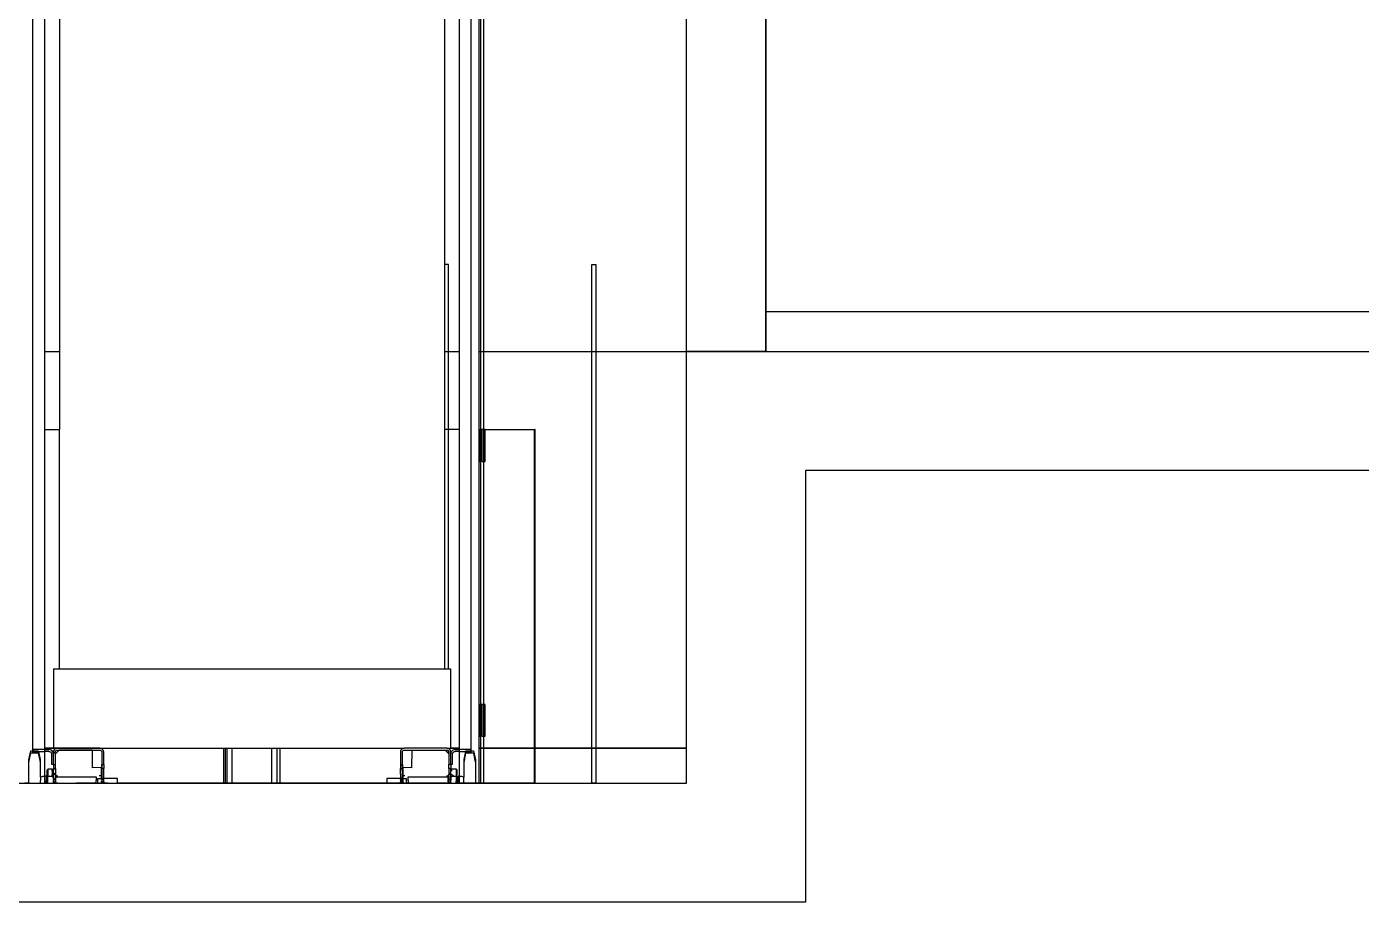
# Model space of a CAD drawing. Header units: millimetres. Extents: x 90964 to 877642, y 656808 to 1438307.
# Drawn here: x 826765 to 830127, y 1179638 to 1181845 of the extents above; entities that cross this region are included whole.
import ezdxf

# ---------------------------------------------------------------- set-up
doc = ezdxf.new("R2010")
doc.units = ezdxf.units.MM
doc.header["$LTSCALE"] = 300
doc.layers.add('ProfileEdges', color=7, linetype='Continuous')
doc.layers.add('SectionCutEdges', color=7, linetype='Continuous')

msp = doc.modelspace()

# ---------------------------------------------------------------- linework, layer by layer
at = {"color": 251}
for p, q in [((827905, 1181026.5), (827905, 1188726.5)), ((827909.3, 1181026.5), (827909.3, 1188726.5)), ((827916.3, 1181026.5), (827916.3, 1188726.5)), ((827884.6, 1180019.9), (827884.6, 1182600.6)), ((826780.6, 1180019.9), (826780.6, 1182575.4)), ((827854.6, 1182526.5), (827854.6, 1181026.5)), ((826810.6, 1181026.5), (826810.6, 1182501.4)), ((826847.7, 1182326.5), (826847.7, 1181026.5)), ((827817.7, 1182326.5), (827817.7, 1181245.7)), ((827827.2, 1181245.7), (827817.7, 1181245.7)), ((827817.7, 1181245.7), (827817.7, 1181026.5)), ((827827.2, 1181026.5), (827827.2, 1181245.7)), ((828189, 1181245.7), (828198.6, 1181245.7)), ((828189, 1181026.5), (828189, 1181245.7)), ((828198.6, 1181245.7), (828198.6, 1181026.5)), ((831627.1, 1181126.5), (828627.2, 1181126.5)), ((826810.6, 1181026.5), (826847.7, 1181026.5)), ((826810.6, 1180829.5), (826810.6, 1181026.5)), ((826847.7, 1181026.5), (826847.7, 1180829.5)), ((827817.7, 1181026.5), (827827.2, 1181026.5)), ((827817.7, 1181026.5), (827817.7, 1180829.5)), ((827827.2, 1181026.5), (827854.6, 1181026.5)), ((827827.2, 1180829.5), (827827.2, 1181026.5)), ((827854.6, 1181026.5), (827854.6, 1180829.5)), ((827905, 1180829.5), (827905, 1181026.5)), ((827905, 1181026.5), (827909.3, 1181026.5)), ((827909.3, 1180829.5), (827909.3, 1181026.5)), ((827909.3, 1181026.5), (827916.3, 1181026.5)), ((827916.3, 1180829.5), (827916.3, 1181026.5)), ((827916.3, 1181026.5), (828189, 1181026.5)), ((828189, 1179938.3), (828189, 1181026.5)), ((828189, 1181026.5), (828198.6, 1181026.5)), ((828198.6, 1181026.5), (828198.6, 1179938.3)), ((828198.6, 1181026.5), (828427.2, 1181026.5)), ((828427.2, 1179938.3), (828427.2, 1181026.5)), ((828427.2, 1179938.3), (828427.2, 1181026.5)), ((828427.2, 1179938.3), (828427.2, 1181026.5)), ((828627.2, 1181026.5), (831627.1, 1181026.5)), ((826810.6, 1180023.3), (826810.6, 1180829.5)), ((826810.6, 1180829.5), (826847.7, 1180829.5)), ((826847.7, 1180226.5), (826847.7, 1180829.5)), ((827817.7, 1180829.5), (827817.7, 1180226.5)), ((827827.2, 1180829.5), (827817.7, 1180829.5)), ((827827.2, 1180226.5), (827827.2, 1180829.5)), ((827854.6, 1180829.5), (827827.2, 1180829.5)), ((827854.6, 1180829.5), (827854.6, 1180023.3)), ((827905, 1179938.3), (827905, 1180829.5)), ((827905.2, 1180829.5), (827905, 1180829.5)), ((827905.2, 1180829.5), (827909.1, 1180829.5)), ((827905.2, 1180749.5), (827905.2, 1180829.5)), ((827909.1, 1180749.5), (827909.1, 1180829.5)), ((827909.3, 1180829.5), (827909.1, 1180829.5)), ((827912.7, 1180829.5), (827909.3, 1180829.5)), ((827909.3, 1180749.5), (827909.3, 1180829.5)), ((827912.7, 1180749.5), (827912.7, 1180829.5)), ((827916.3, 1180829.5), (827912.7, 1180829.5)), ((827916.7, 1180829.5), (827916.3, 1180829.5)), ((827916.3, 1180749.5), (827916.3, 1180829.5)), ((827919.7, 1180829.5), (828043.2, 1180829.5)), ((828043.2, 1180829.5), (828044.7, 1180829.5)), ((828043.2, 1180829.5), (828043.2, 1179938.3)), ((827905.2, 1180749.5), (827909.1, 1180749.5)), ((827909.3, 1180749.5), (827909.1, 1180749.5)), ((827912.7, 1180749.5), (827909.3, 1180749.5)), ((827909.3, 1180137), (827909.3, 1180749.5)), ((827912.7, 1180749.5), (827916.3, 1180749.5)), ((827916.3, 1180749.5), (827916.7, 1180749.5)), ((827916.3, 1180137), (827916.3, 1180749.5)), ((826832.7, 1180226.5), (826832.7, 1180026.5)), ((826832.7, 1180226.5), (826847.7, 1180226.5)), ((826847.7, 1180226.5), (827817.7, 1180226.5)), ((827817.7, 1180226.5), (827827.2, 1180226.5)), ((827827.2, 1180226.5), (827832.7, 1180226.5)), ((827832.7, 1180226.5), (827832.7, 1180026.5)), ((827905.2, 1180137), (827909.1, 1180137)), ((827905.2, 1180057), (827905.2, 1180137)), ((827909.1, 1180057), (827909.1, 1180137)), ((827909.3, 1180137), (827909.1, 1180137)), ((827912.7, 1180137), (827909.3, 1180137)), ((827909.3, 1180057), (827909.3, 1180137)), ((827912.7, 1180057), (827912.7, 1180137)), ((827916.3, 1180137), (827912.7, 1180137)), ((827916.7, 1180137), (827916.3, 1180137)), ((827916.3, 1180057), (827916.3, 1180137)), ((827905.2, 1180057), (827909.1, 1180057)), ((827909.3, 1180057), (827909.1, 1180057)), ((827909.3, 1179938.3), (827909.3, 1180057)), ((827912.7, 1180057), (827909.3, 1180057)), ((827912.7, 1180057), (827916.3, 1180057)), ((827916.3, 1180057), (827916.7, 1180057)), ((827916.3, 1179938.3), (827916.3, 1180057)), ((826770.2, 1179997.7), (826774.9, 1180019.9)), ((826774.9, 1180019.9), (826780.6, 1180019.9)), ((826774.9, 1180015.8), (826774.9, 1180014.1)), ((826780.6, 1180015.8), (826780.6, 1180019.9)), ((826780.6, 1180019.9), (826781.4, 1180019.9)), ((826810.6, 1180023.3), (826781.4, 1180023.3)), ((826781.4, 1180023.3), (826781.4, 1180019.9)), ((826781.4, 1180019.9), (826781.4, 1180018.5)), ((826781.4, 1180019.9), (826793.9, 1180019.9)), ((826781.4, 1180018.5), (826794.2, 1180018.5)), ((826793.9, 1180019.9), (826794.2, 1180018.5)), ((826793.9, 1180015.8), (826793.9, 1180014.1)), ((826794.2, 1180018.5), (826798.7, 1179997.8)), ((826794.2, 1180018.5), (826810.6, 1180018.5)), ((826810.6, 1180026.5), (827282.7, 1180026.5)), ((826832.7, 1180026.5), (826810.6, 1180026.5)), ((826810.6, 1180023.3), (826821, 1180023.3)), ((826810.6, 1180018.5), (826810.6, 1180023.3)), ((826821, 1180018.5), (826810.6, 1180018.5)), ((826810.6, 1179956.5), (826810.6, 1180018.5)), ((826823.9, 1180022.9), (826821, 1180023.3)), ((826821, 1180018.5), (826822.7, 1180018.3)), ((826822.7, 1180018.3), (826824.2, 1180017.7)), ((826826.6, 1180021.8), (826823.9, 1180022.9)), ((826824.2, 1180017.7), (826825.5, 1180016.7)), ((826825.5, 1180016.7), (826826.5, 1180015.4)), ((826826.5, 1180015.4), (826827.2, 1180013.8)), ((826828.9, 1180020.1), (826826.6, 1180021.8)), ((826827.2, 1180013.8), (826827.4, 1180012.2)), ((826827.4, 1180012.2), (826827.4, 1179986.7)), ((826830.7, 1180017.8), (826828.9, 1180020.1)), ((826831.8, 1180015.1), (826830.7, 1180017.8)), ((826832.2, 1180012.2), (826831.8, 1180015.1)), ((826832.7, 1180020.1), (826832.2, 1180017.9)), ((826832.2, 1180017.9), (826832.2, 1180012.2)), ((826832.2, 1179986.7), (826832.2, 1180012.2)), ((826841.8, 1180026.5), (826832.7, 1180026.5)), ((826833.8, 1180022.3), (826832.7, 1180020.1)), ((826835.3, 1180024), (826833.8, 1180022.3)), ((826837.2, 1180025.4), (826835.3, 1180024)), ((826836.9, 1180016.9), (826837.1, 1180017.9)), ((826837, 1180012.4), (826836.9, 1180016.9)), ((826846.5, 1180021.7), (826837, 1180012.4)), ((826837, 1179985.2), (826837, 1180012.4)), ((826837.1, 1180017.9), (826837.4, 1180019)), ((826839.4, 1180026.2), (826837.2, 1180025.4)), ((826837.4, 1180019), (826838, 1180019.9)), ((826838, 1180019.9), (826838.8, 1180020.6)), ((826838.8, 1180020.6), (826839.7, 1180021.2)), ((826841.8, 1180026.5), (826839.4, 1180026.2)), ((826839.7, 1180021.2), (826840.7, 1180021.6)), ((826840.7, 1180021.6), (826841.8, 1180021.7)), ((826949.3, 1180026.5), (826841.8, 1180026.5)), ((826841.8, 1180021.7), (826846.5, 1180021.7)), ((826846.6, 1180021.8), (826846.5, 1180021.7)), ((826846.5, 1180021.7), (826930.6, 1180021.7)), ((826930.6, 1180021.9), (826846.6, 1180021.8)), ((826930.6, 1180021.7), (826930.6, 1180021.9)), ((826930.6, 1180021.7), (826949.3, 1180021.7)), ((826930.7, 1179977.6), (826930.6, 1180021.7)), ((826951.8, 1180026.2), (826949.3, 1180026.5)), ((826949.3, 1180026.5), (827261.9, 1180026.5)), ((826949.3, 1180021.7), (826950.5, 1180021.5)), ((826950.5, 1180021.5), (826951.7, 1180021.1)), ((826951.7, 1180021.1), (826952.7, 1180020.3)), ((826954.1, 1180025.2), (826951.8, 1180026.2)), ((826952.7, 1180020.3), (826953.4, 1180019.3)), ((826953.4, 1180019.3), (826953.9, 1180018.2)), ((826953.9, 1180018.2), (826954.1, 1180016.9)), ((826956.1, 1180023.7), (826954.1, 1180025.2)), ((826954.1, 1180016.9), (826954.1, 1179985.4)), ((826957.6, 1180021.7), (826956.1, 1180023.7)), ((826958.6, 1180019.4), (826957.6, 1180021.7)), ((826958.9, 1180016.9), (826958.6, 1180019.4)), ((826958.9, 1179985.4), (826958.9, 1180016.9)), ((827261.9, 1179938.3), (827261.9, 1180026.5)), ((827261.9, 1180026.5), (827265.8, 1180026.5)), ((827261.9, 1180026.5), (827269.2, 1180026.5)), ((827265.8, 1179938.3), (827265.8, 1180026.5)), ((827265.8, 1180026.5), (827269.2, 1180026.5)), ((827269.2, 1180026.5), (827269.2, 1179938.3)), ((827269.2, 1180026.5), (827282.7, 1180026.5)), ((827282.7, 1180026.5), (827382.7, 1180026.5)), ((827282.7, 1179938.3), (827282.7, 1180026.5)), ((827382.7, 1179938.3), (827382.7, 1180026.5)), ((827382.7, 1180026.5), (827396.2, 1180026.5)), ((827382.7, 1180026.5), (827716, 1180026.5)), ((827396.2, 1179938.3), (827396.2, 1180026.5)), ((827396.2, 1180026.5), (827403.4, 1180026.5)), ((827403.4, 1179938.3), (827403.4, 1180026.5)), ((827403.4, 1180026.5), (827716, 1180026.5)), ((827706.7, 1180019.4), (827706.4, 1180016.9)), ((827706.4, 1180016.9), (827706.4, 1179985.4)), ((827707.7, 1180021.7), (827706.7, 1180019.4)), ((827709.2, 1180023.7), (827707.7, 1180021.7)), ((827711.2, 1180025.2), (827709.2, 1180023.7)), ((827713.5, 1180026.2), (827711.2, 1180025.2)), ((827711.2, 1180016.9), (827711.4, 1180018.2)), ((827711.2, 1179985.4), (827711.2, 1180016.9)), ((827711.4, 1180018.2), (827711.9, 1180019.3)), ((827711.9, 1180019.3), (827712.6, 1180020.3)), ((827712.6, 1180020.3), (827713.6, 1180021.1)), ((827716, 1180026.5), (827713.5, 1180026.2)), ((827713.6, 1180021.1), (827714.8, 1180021.5)), ((827714.8, 1180021.5), (827716, 1180021.7)), ((827823.5, 1180026.5), (827716, 1180026.5)), ((827716, 1180021.7), (827734.7, 1180021.7)), ((827734.7, 1180021.7), (827734.6, 1179977.6)), ((827734.7, 1180021.7), (827818.8, 1180021.7)), ((827818.8, 1180021.7), (827823.5, 1180021.7)), ((827827.2, 1180013.5), (827818.8, 1180021.7)), ((827825.9, 1180026.2), (827823.5, 1180026.5)), ((827823.5, 1180026.5), (827827.2, 1180026.5)), ((827823.5, 1180026.5), (827854.6, 1180026.5)), ((827823.5, 1180021.7), (827824.6, 1180021.6)), ((827824.6, 1180021.6), (827825.6, 1180021.2)), ((827825.6, 1180021.2), (827826.5, 1180020.6)), ((827827.2, 1180025.7), (827825.9, 1180026.2)), ((827826.5, 1180020.6), (827827.2, 1180020)), ((827827.2, 1180025.7), (827827.2, 1180026.5)), ((827827.2, 1180026.5), (827832.7, 1180026.5)), ((827828.1, 1180025.4), (827827.2, 1180025.7)), ((827827.2, 1180013.5), (827827.2, 1180020)), ((827827.2, 1180020), (827827.3, 1180019.9)), ((827828.4, 1180012.4), (827827.2, 1180013.5)), ((827827.3, 1180019.9), (827827.9, 1180019)), ((827827.9, 1180019), (827828.2, 1180017.9)), ((827830, 1180024), (827828.1, 1180025.4)), ((827828.2, 1180017.9), (827828.4, 1180016.9)), ((827828.4, 1180012.4), (827828.3, 1179985.2)), ((827828.4, 1180016.9), (827828.4, 1180012.4)), ((827831.5, 1180022.3), (827830, 1180024)), ((827832.6, 1180020.1), (827831.5, 1180022.3)), ((827833.1, 1180017.9), (827832.6, 1180020.1)), ((827854.6, 1180026.5), (827832.7, 1180026.5)), ((827833.1, 1180012.2), (827833.1, 1180017.9)), ((827833.5, 1180015.1), (827833.1, 1180012.2)), ((827833.1, 1179986.7), (827833.1, 1180012.2)), ((827834.6, 1180017.8), (827833.5, 1180015.1)), ((827836.4, 1180020.1), (827834.6, 1180017.8)), ((827838.7, 1180021.8), (827836.4, 1180020.1)), ((827837.9, 1180012.2), (827838.1, 1180013.8)), ((827837.9, 1179986.7), (827837.9, 1180012.2)), ((827838.1, 1180013.8), (827838.8, 1180015.4)), ((827841.4, 1180022.9), (827838.7, 1180021.8)), ((827838.8, 1180015.4), (827839.8, 1180016.7)), ((827839.8, 1180016.7), (827841.1, 1180017.7)), ((827841.1, 1180017.7), (827842.6, 1180018.3)), ((827844.3, 1180023.3), (827841.4, 1180022.9)), ((827842.6, 1180018.3), (827844.3, 1180018.5)), ((827844.3, 1180023.3), (827854.6, 1180023.3)), ((827854.6, 1180018.5), (827844.3, 1180018.5)), ((827883.9, 1180023.3), (827854.6, 1180023.3)), ((827854.6, 1180023.3), (827854.6, 1180018.5)), ((827854.6, 1180018.5), (827871.1, 1180018.5)), ((827854.6, 1180018.5), (827854.6, 1179956.5)), ((827866.6, 1179997.8), (827871.1, 1180018.5)), ((827871.1, 1180018.5), (827871.4, 1180019.9)), ((827871.1, 1180018.5), (827883.9, 1180018.5)), ((827871.4, 1180019.9), (827883.9, 1180019.9)), ((827871.4, 1180014.1), (827871.4, 1180015.8)), ((827883.9, 1180019.9), (827883.9, 1180023.3)), ((827883.9, 1180018.5), (827883.9, 1180019.9)), ((827883.9, 1180019.9), (827884.6, 1180019.9)), ((827884.6, 1180015.8), (827884.6, 1180019.9)), ((827884.6, 1180019.9), (827890.4, 1180019.9)), ((827890.4, 1180019.9), (827895.1, 1179997.7)), ((827890.4, 1180014.1), (827890.4, 1180015.8)), ((827905, 1180026.5), (828044.7, 1180026.5)), ((828044.7, 1180026.5), (827905, 1180026.5)), ((828046.2, 1180026.5), (828427.2, 1180026.5)), ((828427.2, 1180026.5), (828046.2, 1180026.5)), ((828046.2, 1180026.5), (828427.2, 1180026.5)), ((826769.4, 1179997.7), (826770.2, 1179997.7)), ((826769.4, 1179997.7), (826769.4, 1179988.8)), ((826770.2, 1179993.1), (826770.2, 1179997.7)), ((826798.7, 1179997.8), (826799.5, 1179997.8)), ((826798.7, 1179997.8), (826798.7, 1179993.1)), ((826799.5, 1179988.9), (826799.5, 1179997.8)), ((826818, 1179972.3), (826816.3, 1179972.3)), ((826816.4, 1179946.8), (826816.3, 1179972.3)), ((826818, 1179974), (826818, 1179972.3)), ((826829.4, 1179974), (826818, 1179974)), ((826818, 1179972.3), (826818, 1179969)), ((826827.4, 1179986.7), (826832.2, 1179986.7)), ((826831.4, 1179973.2), (826829.4, 1179974)), ((826829.4, 1179969), (826829.4, 1179974)), ((826832.2, 1179971.1), (826831.4, 1179973.2)), ((826832.2, 1179986.7), (826832.2, 1179985.2)), ((826832.2, 1179985.2), (826837, 1179985.2)), ((826832.2, 1179985.2), (826832.2, 1179975.6)), ((826832.2, 1179975.6), (826837, 1179975.6)), ((826832.2, 1179975.6), (826832.2, 1179971.1)), ((826832.2, 1179961.7), (826832.2, 1179971.1)), ((826837, 1179975.6), (826837, 1179985.2)), ((826837, 1179975.6), (826837, 1179964.4)), ((826952.9, 1179977.7), (826930.7, 1179977.6)), ((826952.9, 1179956.7), (826952.9, 1179977.7)), ((826954.1, 1179985.4), (826954.2, 1179985.4)), ((826954.1, 1179985.4), (826954.1, 1179956.7)), ((826954.2, 1179980.6), (826954.1, 1179985.4)), ((826954.1, 1179969.4), (826954.2, 1179971.9)), ((826954.2, 1179985.4), (826958.9, 1179985.4)), ((826954.2, 1179980.6), (826954.2, 1179985.4)), ((826954.2, 1179980.6), (826954.2, 1179975.8)), ((826958.9, 1179975.8), (826954.2, 1179975.8)), ((826954.2, 1179971.9), (826954.2, 1179975.8)), ((826954.2, 1179971.9), (826954.2, 1179956.7)), ((826958.9, 1179985.4), (826958.9, 1179975.8)), ((826958.9, 1179974.8), (826958.9, 1179975.8)), ((826958.9, 1179974.8), (826958.9, 1179975.8)), ((826958.9, 1179975.8), (826958.9, 1179975.8)), ((826958.9, 1179950.4), (826958.9, 1179974.8)), ((827706.4, 1179985.4), (827711.1, 1179985.4)), ((827706.4, 1179985.4), (827706.4, 1179975.8)), ((827706.4, 1179974.8), (827706.4, 1179975.8)), ((827706.4, 1179974.8), (827706.4, 1179975.8)), ((827706.4, 1179975.8), (827706.4, 1179975.8)), ((827706.4, 1179975.8), (827711.1, 1179975.8)), ((827706.4, 1179967.2), (827706.4, 1179974.8)), ((827711.1, 1179985.4), (827711.1, 1179982.9)), ((827711.1, 1179985.4), (827711.2, 1179985.4)), ((827711.1, 1179982.9), (827711.2, 1179985.4)), ((827711.1, 1179982.9), (827711.1, 1179975.8)), ((827711.1, 1179975.8), (827711.1, 1179971.9)), ((827711.1, 1179971.9), (827711.1, 1179967.2)), ((827711.2, 1179967.9), (827711.1, 1179971.9)), ((827711.2, 1179985.4), (827711.2, 1179956.7)), ((827734.6, 1179977.6), (827712.4, 1179977.7)), ((827712.4, 1179977.7), (827712.4, 1179956.7)), ((827828.3, 1179985.2), (827833.1, 1179985.2)), ((827828.3, 1179975.6), (827828.3, 1179985.2)), ((827833.1, 1179975.6), (827828.3, 1179975.6)), ((827828.3, 1179975.6), (827828.3, 1179964.4)), ((827833.1, 1179986.7), (827837.9, 1179986.7)), ((827833.1, 1179985.2), (827833.1, 1179986.7)), ((827833.1, 1179985.2), (827833.1, 1179975.6)), ((827833.1, 1179971.1), (827833.1, 1179975.6)), ((827833.9, 1179973.2), (827833.1, 1179971.1)), ((827833.1, 1179961.7), (827833.1, 1179971.1)), ((827835.9, 1179974), (827833.9, 1179973.2)), ((827847.3, 1179974), (827835.9, 1179974)), ((827835.9, 1179969), (827835.9, 1179974)), ((827847.3, 1179972.3), (827847.3, 1179974)), ((827849, 1179972.3), (827847.3, 1179972.3)), ((827847.3, 1179955.3), (827847.3, 1179972.3)), ((827848.9, 1179946.8), (827849, 1179972.3)), ((827865.8, 1179997.8), (827866.6, 1179997.8)), ((827865.8, 1179997.8), (827865.8, 1179988.9)), ((827866.6, 1179997.8), (827866.6, 1179993.1)), ((827895.1, 1179997.7), (827895.9, 1179997.7)), ((827895.1, 1179993.1), (827895.1, 1179997.7)), ((827895.9, 1179997.7), (827895.9, 1179988.8)), ((826769.5, 1179938.3), (826760.3, 1179938.3)), ((826799.6, 1179953.7), (826805.1, 1179956.5)), ((826799.6, 1179938.3), (826802.4, 1179938.3)), ((826802.4, 1179938.3), (826809.2, 1179938.3)), ((826805.1, 1179956.5), (826810.6, 1179956.5)), ((826809.2, 1179938.3), (826810.6, 1179940.1)), ((826809.2, 1179938.3), (826810.6, 1179938.3)), ((826813.9, 1179956.5), (826810.6, 1179956.5)), ((826810.6, 1179940.1), (826810.6, 1179956.5)), ((826810.6, 1179940.1), (826813.9, 1179943.9)), ((826810.6, 1179938.3), (826810.6, 1179940.1)), ((826813.9, 1179938.3), (826810.6, 1179938.3)), ((826813.9, 1179956.5), (826813.9, 1179943.9)), ((826813.9, 1179943.9), (826816.4, 1179946.8)), ((826813.9, 1179938.3), (826813.9, 1179943.9)), ((826816.4, 1179938.3), (826813.9, 1179938.3)), ((826816.4, 1179946.8), (826818, 1179948.7)), ((826816.4, 1179939.5), (826816.4, 1179946.8)), ((826818, 1179969), (826818, 1179955.6)), ((826818, 1179955.3), (826818, 1179955.6)), ((826829.4, 1179969), (826829.4, 1179960)), ((826829.4, 1179960), (826832.2, 1179961.7)), ((826829.4, 1179955.6), (826829.4, 1179960)), ((826829.4, 1179955.3), (826829.4, 1179955.6)), ((826832.3, 1179938.3), (826832.1, 1179938.3)), ((826832.2, 1179961.7), (826837, 1179964.4)), ((826832.3, 1179959.5), (826832.2, 1179961.7)), ((826837, 1179959.5), (826832.3, 1179959.5)), ((826832.3, 1179950.2), (826832.3, 1179959.5)), ((826832.3, 1179947.4), (826832.3, 1179950.2)), ((826832.3, 1179938.3), (826832.3, 1179941.4)), ((826836.9, 1179938.3), (826832.3, 1179938.3)), ((826837, 1179956.6), (826836.9, 1179956.6)), ((826837, 1179964.4), (826837, 1179959.5)), ((826837, 1179959.5), (826838.6, 1179959.5)), ((826837, 1179959.5), (826837, 1179956.6)), ((826837, 1179947.4), (826837, 1179956.6)), ((826837.1, 1179941.4), (826837.1, 1179938.3)), ((826838.6, 1179959.5), (826838.6, 1179956.6)), ((826838.6, 1179956.6), (826838.6, 1179954.8)), ((826843.2, 1179956.6), (826838.6, 1179956.6)), ((826838.6, 1179954.8), (826939.5, 1179954.9)), ((826838.6, 1179954.8), (826838.6, 1179952)), ((826838.6, 1179945.8), (826838.6, 1179952)), ((826838.6, 1179938.3), (826838.6, 1179945.8)), ((826843.2, 1179938.3), (826889.2, 1179938.3)), ((826939.5, 1179938.3), (826889.2, 1179938.3)), ((826939.5, 1179954.9), (826939.5, 1179952.3)), ((826939.5, 1179952.3), (826939.5, 1179945.7)), ((826939.5, 1179938.3), (826939.5, 1179945.7)), ((826939.5, 1179938.3), (826944.1, 1179938.3)), ((826944.1, 1179950.3), (826952.9, 1179950.4)), ((826944.1, 1179948), (826944.1, 1179950.3)), ((826944.1, 1179938.3), (826944.1, 1179948)), ((826947.9, 1179938.3), (826944.1, 1179938.3)), ((826952.9, 1179956.7), (826947.8, 1179956.7)), ((826952.9, 1179950.4), (826952.9, 1179956.7)), ((826954.1, 1179950.4), (826952.9, 1179950.4)), ((826952.9, 1179948), (826952.9, 1179950.4)), ((826952.9, 1179938.3), (826952.9, 1179944.6)), ((826954.1, 1179956.7), (826954.1, 1179969.4)), ((826954.1, 1179956.7), (826954.1, 1179950.4)), ((826954.1, 1179950.4), (826954.1, 1179948)), ((826954.2, 1179950.4), (826954.1, 1179950.4)), ((826954.1, 1179944.1), (826954.1, 1179938.3)), ((826954.2, 1179954), (826954.2, 1179956.7)), ((826954.2, 1179954), (826954.2, 1179950.4)), ((826954.2, 1179950.4), (826954.2, 1179948)), ((826958.9, 1179950.4), (826954.2, 1179950.4)), ((826954.2, 1179947.5), (826954.2, 1179948)), ((826954.2, 1179938.3), (826954.2, 1179941.7)), ((826958.9, 1179938.3), (826954.2, 1179938.3)), ((826958.9, 1179948), (826958.9, 1179950.4)), ((826993.3, 1179950.4), (826958.9, 1179950.4)), ((826958.9, 1179948), (826958.9, 1179947.5)), ((826958.9, 1179941.7), (826958.9, 1179938.3)), ((826969.1, 1179938.3), (826958.9, 1179938.3)), ((826969.1, 1179938.3), (826993.4, 1179938.3)), ((826993.3, 1179947.9), (826993.3, 1179950.4)), ((826993.4, 1179942.4), (826993.3, 1179947.9)), ((826993.4, 1179938.3), (826993.4, 1179942.4)), ((827261.9, 1179938.3), (826993.4, 1179938.3)), ((827265.8, 1179938.3), (827261.9, 1179938.3)), ((827269.2, 1179938.3), (827265.8, 1179938.3)), ((827282.7, 1179938.3), (827269.2, 1179938.3)), ((827382.7, 1179938.3), (827282.7, 1179938.3)), ((827396.2, 1179938.3), (827382.7, 1179938.3)), ((827403.4, 1179938.3), (827396.2, 1179938.3)), ((827671.9, 1179938.3), (827403.4, 1179938.3)), ((827672, 1179942.4), (827671.9, 1179938.3)), ((827696.3, 1179938.3), (827671.9, 1179938.3)), ((827672, 1179950.4), (827672, 1179947.9)), ((827706.4, 1179950.4), (827672, 1179950.4)), ((827672, 1179947.9), (827672, 1179942.4)), ((827706.4, 1179938.3), (827696.3, 1179938.3)), ((827706.4, 1179961.1), (827706.4, 1179967.2)), ((827706.4, 1179961.1), (827706.4, 1179950.4)), ((827706.4, 1179947.5), (827706.4, 1179950.4)), ((827711.1, 1179950.4), (827706.4, 1179950.4)), ((827706.4, 1179938.3), (827706.4, 1179941.7)), ((827711.1, 1179938.3), (827706.4, 1179938.3)), ((827711.1, 1179967.2), (827711.1, 1179961.1)), ((827711.1, 1179961.1), (827711.1, 1179956.7)), ((827711.1, 1179956.7), (827711.1, 1179950.4)), ((827711.1, 1179950.4), (827711.1, 1179947.5)), ((827711.2, 1179950.4), (827711.1, 1179950.4)), ((827711.1, 1179941.7), (827711.1, 1179938.3)), ((827711.2, 1179956.7), (827711.2, 1179967.9)), ((827711.2, 1179950.4), (827711.2, 1179956.7)), ((827711.2, 1179938.3), (827711.2, 1179950.4)), ((827712.4, 1179950.4), (827711.2, 1179950.4)), ((827712.4, 1179956.7), (827712.4, 1179950.4)), ((827717.5, 1179956.7), (827712.4, 1179956.7)), ((827712.4, 1179950.4), (827712.4, 1179938.3)), ((827712.4, 1179950.4), (827721.2, 1179950.3)), ((827717.4, 1179938.3), (827721.2, 1179938.3)), ((827721.2, 1179950.3), (827721.2, 1179938.3)), ((827725.8, 1179938.3), (827721.2, 1179938.3)), ((827725.8, 1179954.9), (827826.7, 1179954.8)), ((827725.8, 1179952.3), (827725.8, 1179954.9)), ((827725.8, 1179945.7), (827725.8, 1179952.3)), ((827725.8, 1179945.7), (827725.8, 1179938.3)), ((827776.1, 1179938.3), (827725.8, 1179938.3)), ((827822.1, 1179938.3), (827776.1, 1179938.3)), ((827826.7, 1179956.6), (827822.1, 1179956.6)), ((827826.7, 1179959.5), (827828.3, 1179959.5)), ((827826.7, 1179959.5), (827826.7, 1179956.6)), ((827826.7, 1179956.6), (827826.7, 1179954.8)), ((827826.7, 1179952), (827826.7, 1179954.8)), ((827826.7, 1179948.2), (827826.7, 1179952)), ((827826.7, 1179948.2), (827826.7, 1179945.8)), ((827826.7, 1179938.3), (827826.7, 1179945.8)), ((827828.2, 1179938.3), (827828.3, 1179941.4)), ((827828.3, 1179964.4), (827833.1, 1179961.7)), ((827828.3, 1179964.4), (827828.3, 1179959.5)), ((827833.1, 1179959.5), (827828.3, 1179959.5)), ((827828.3, 1179956.6), (827828.3, 1179959.5)), ((827828.3, 1179956.6), (827828.3, 1179948.2)), ((827828.3, 1179956.6), (827828.5, 1179956.6)), ((827828.3, 1179947.4), (827828.3, 1179948.2)), ((827828.4, 1179938.3), (827833, 1179938.3)), ((827833, 1179950.2), (827833.1, 1179959.5)), ((827833, 1179950.2), (827833, 1179948.2)), ((827833, 1179948.2), (827833, 1179947.4)), ((827833, 1179941.4), (827833, 1179938.3)), ((827833.2, 1179938.3), (827833, 1179938.3)), ((827833.1, 1179961.7), (827839.2, 1179958.2)), ((827833.1, 1179959.5), (827833.1, 1179961.7)), ((827835.9, 1179955.6), (827835.9, 1179955.3)), ((827839.2, 1179958.2), (827841.6, 1179955.3)), ((827847.3, 1179948.7), (827848.9, 1179946.8)), ((827848.9, 1179946.8), (827851.4, 1179943.9)), ((827848.9, 1179939.5), (827848.9, 1179946.8)), ((827848.9, 1179938.3), (827851.4, 1179938.3)), ((827854.6, 1179956.5), (827851.4, 1179956.5)), ((827851.4, 1179956.5), (827851.4, 1179943.9)), ((827851.4, 1179938.3), (827851.4, 1179943.9)), ((827851.4, 1179943.9), (827854.6, 1179940.1)), ((827851.4, 1179938.3), (827856.2, 1179938.3)), ((827854.6, 1179956.5), (827860.2, 1179956.5)), ((827854.6, 1179956.5), (827854.6, 1179940.1)), ((827854.6, 1179940.1), (827856.2, 1179938.3)), ((827865.7, 1179938.3), (827856.2, 1179938.3)), ((827860.2, 1179956.5), (827865.7, 1179953.7)), ((827905, 1179938.3), (827895.8, 1179938.3)), ((827909.3, 1179938.3), (827905, 1179938.3)), ((827916.3, 1179938.3), (827909.3, 1179938.3)), ((828043.2, 1179938.3), (827916.3, 1179938.3)), ((828044.7, 1179938.3), (828043.2, 1179938.3)), ((828198.6, 1179938.3), (828189, 1179938.3))]:
    msp.add_line(p, q, dxfattribs=at)
at = {"layer": 'ProfileEdges'}
msp.add_lwpolyline([(828427.2, 1259226.5), (828627.2, 1259226.5), (828627.2, 1181026.5), (828427.2, 1181026.5)], close=True, dxfattribs=at)
for points in [[(798842.2, 1183876.5), (799142.2, 1183876.5), (799142.2, 1181026.5), (826192.2, 1181026.5), (826192.2, 1179938.3), (828427.2, 1179938.3), (828427.2, 1181026.5), (831827.1, 1181026.5), (831827.1, 1179938.3), (834088.1, 1179938.3)], [(834388.1, 1179638.3), (831527.1, 1179638.3), (831527.1, 1180726.5), (828727.2, 1180726.5), (828727.2, 1179638.3), (825892.2, 1179638.3), (825892.2, 1180726.5), (798842.2, 1180726.5), (798842.2, 1183876.5)]]:
    msp.add_lwpolyline(points, dxfattribs=at)
at = {"layer": 'SectionCutEdges', "color": 251}
for p, q in [((828427.2, 1181026.5), (828427.2, 1188726.5)), ((828627.2, 1181126.5), (828627.2, 1183876.5)), ((828627.2, 1181026.5), (828627.2, 1181126.5)), ((828427.2, 1181026.5), (828627.2, 1181026.5)), ((827919.7, 1180829.5), (827916.7, 1180829.5)), ((827916.7, 1180829.5), (827916.7, 1180749.5)), ((827919.7, 1180749.5), (827919.7, 1180829.5)), ((828046.2, 1180829.5), (828044.7, 1180829.5)), ((828044.7, 1180829.5), (828044.7, 1179938.3)), ((828046.2, 1179938.3), (828046.2, 1180829.5)), ((827916.7, 1180749.5), (827919.7, 1180749.5)), ((827919.7, 1180137), (827916.7, 1180137)), ((827916.7, 1180137), (827916.7, 1180057)), ((827919.7, 1180057), (827919.7, 1180137)), ((827916.7, 1180057), (827919.7, 1180057)), ((826771.3, 1179995.7), (826774.9, 1180014.1)), ((826793.9, 1180014.1), (826774.9, 1180014.1)), ((826793.9, 1180014.1), (826797.6, 1179995.7)), ((827867.8, 1179995.7), (827871.4, 1180014.1)), ((827890.4, 1180014.1), (827871.4, 1180014.1)), ((827890.4, 1180014.1), (827894, 1179995.7)), ((826769.4, 1179988.8), (826770.2, 1179988.8)), ((826769.4, 1179988.8), (826769.5, 1179938.3)), ((826770.2, 1179988.8), (826771.3, 1179995.7)), ((826797.6, 1179995.7), (826798.7, 1179988.9)), ((826798.7, 1179988.9), (826799.5, 1179988.9)), ((826799.6, 1179953.7), (826799.5, 1179988.9)), ((827865.8, 1179988.9), (827865.7, 1179953.7)), ((827865.8, 1179988.9), (827866.6, 1179988.9)), ((827866.6, 1179988.9), (827867.8, 1179995.7)), ((827894, 1179995.7), (827895.1, 1179988.8)), ((827895.1, 1179988.8), (827895.9, 1179988.8)), ((827895.9, 1179988.8), (827895.8, 1179938.3)), ((826769.5, 1179938.3), (826799.6, 1179938.3)), ((826799.6, 1179953.7), (826799.6, 1179945.1)), ((826799.6, 1179938.3), (826799.6, 1179945.1)), ((826816.4, 1179938.3), (826816.4, 1179939.5)), ((826818.1, 1179939.5), (826816.4, 1179939.5)), ((826816.4, 1179938.3), (826832.1, 1179938.3)), ((826829.4, 1179955.3), (826818, 1179955.3)), ((826818, 1179948.7), (826818, 1179955.3)), ((826818.1, 1179939.5), (826818, 1179948.7)), ((826829.4, 1179955.3), (826830.9, 1179953.7)), ((826830.9, 1179953.7), (826831.5, 1179952.5)), ((826831.5, 1179952.5), (826832.3, 1179950.2)), ((826832.3, 1179950.2), (826832, 1179949.5)), ((826832, 1179949.5), (826832, 1179949.1)), ((826832, 1179949.1), (826832.3, 1179945.1)), ((826832.3, 1179945.1), (826832.1, 1179940)), ((826832.1, 1179940), (826832.1, 1179938.3)), ((826837, 1179947.4), (826832.3, 1179947.4)), ((826832.3, 1179947.4), (826832.3, 1179945.1)), ((826832.3, 1179941.4), (826832.3, 1179945.1)), ((826832.3, 1179941.4), (826837.1, 1179941.4)), ((826837.1, 1179938.3), (826836.9, 1179938.3)), ((826838.6, 1179956.6), (826837, 1179956.6)), ((826837.1, 1179941.4), (826837, 1179947.4)), ((826838.6, 1179938.3), (826837.1, 1179938.3)), ((826843.2, 1179938.3), (826838.6, 1179938.3)), ((826947.9, 1179938.3), (826952.9, 1179938.3)), ((826952.9, 1179956.7), (826954.1, 1179956.7)), ((826954.1, 1179938.3), (826952.9, 1179938.3)), ((826954.2, 1179956.7), (826954.1, 1179956.7)), ((826954.2, 1179938.3), (826954.1, 1179938.3)), ((826958.9, 1179947.5), (826954.2, 1179947.5)), ((826954.2, 1179947.5), (826954.2, 1179944.1)), ((826954.2, 1179941.7), (826954.2, 1179944.1)), ((826954.2, 1179941.7), (826958.9, 1179941.7)), ((826958.9, 1179942.3), (826958.9, 1179947.5)), ((826958.9, 1179941.7), (826958.9, 1179942.3)), ((827711.1, 1179947.5), (827706.4, 1179947.5)), ((827706.4, 1179947.5), (827706.4, 1179941.7)), ((827706.4, 1179941.7), (827711.1, 1179941.7)), ((827711.1, 1179956.7), (827711.2, 1179956.7)), ((827711.1, 1179941.7), (827711.1, 1179947.5)), ((827711.1, 1179938.3), (827711.2, 1179938.3)), ((827712.4, 1179956.7), (827711.2, 1179956.7)), ((827712.4, 1179938.3), (827711.2, 1179938.3)), ((827717.4, 1179938.3), (827712.4, 1179938.3)), ((827822.1, 1179938.3), (827826.7, 1179938.3)), ((827828.3, 1179956.6), (827826.7, 1179956.6)), ((827826.7, 1179938.3), (827828.2, 1179938.3)), ((827828.2, 1179938.3), (827828.4, 1179938.3)), ((827828.3, 1179947.4), (827828.3, 1179941.4)), ((827833, 1179947.4), (827828.3, 1179947.4)), ((827828.3, 1179941.4), (827833, 1179941.4)), ((827833, 1179950.2), (827833.8, 1179952.5)), ((827833.3, 1179949.5), (827833, 1179950.2)), ((827833, 1179945.1), (827833.3, 1179949.1)), ((827833, 1179947.4), (827833, 1179945.1)), ((827833.2, 1179940), (827833, 1179945.1)), ((827833, 1179941.4), (827833, 1179945.1)), ((827833.2, 1179938.3), (827833.2, 1179940)), ((827833.2, 1179938.3), (827848.9, 1179938.3)), ((827833.3, 1179949.1), (827833.3, 1179949.5)), ((827833.8, 1179952.5), (827834.4, 1179953.7)), ((827834.4, 1179953.7), (827835.9, 1179955.3)), ((827839.6, 1179955.3), (827835.9, 1179955.3)), ((827841.6, 1179955.3), (827839.6, 1179955.3)), ((827847.3, 1179955.3), (827841.6, 1179955.3)), ((827847.2, 1179939.5), (827847.3, 1179948.7)), ((827848.9, 1179939.5), (827847.2, 1179939.5)), ((827847.3, 1179948.7), (827847.3, 1179955.3)), ((827848.9, 1179938.3), (827848.9, 1179939.5)), ((827865.7, 1179938.3), (827865.7, 1179953.7)), ((827895.8, 1179938.3), (827865.7, 1179938.3)), ((828044.7, 1179938.3), (828046.2, 1179938.3))]:
    msp.add_line(p, q, dxfattribs=at)

doc.saveas('drawing.dxf')
